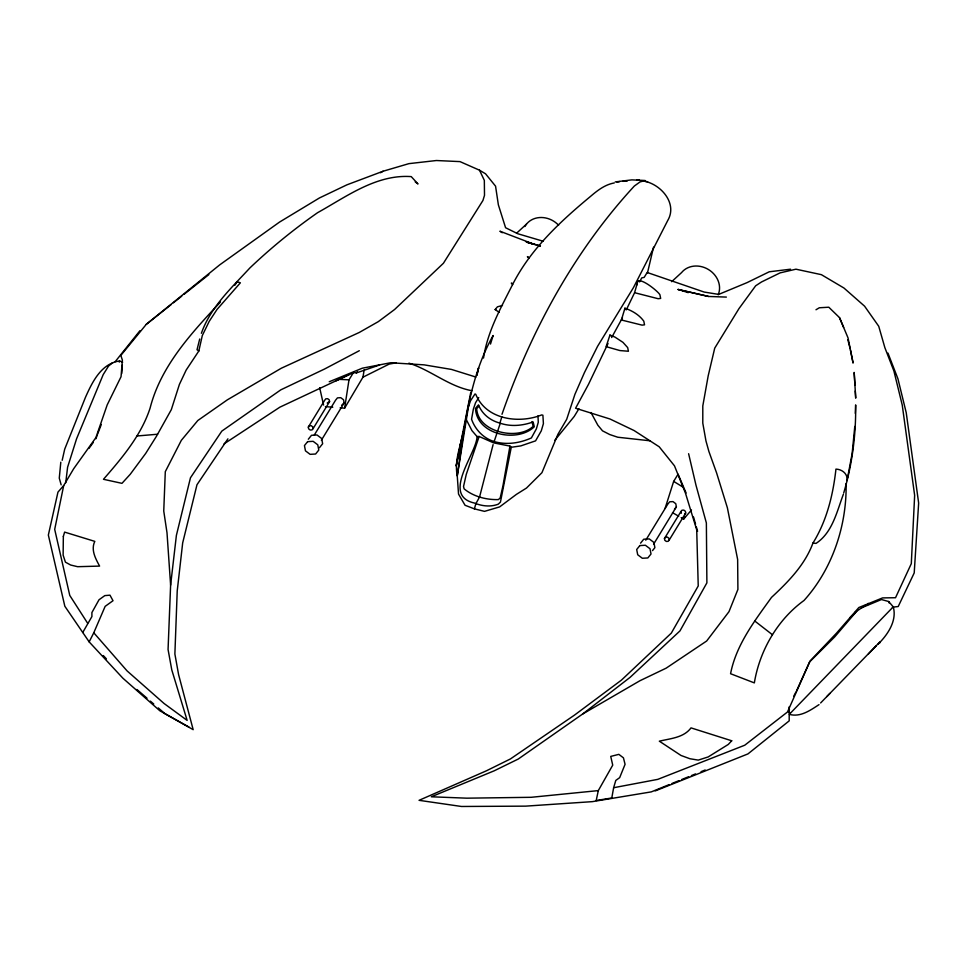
<?xml version="1.0" encoding="UTF-8"?>
<svg xmlns="http://www.w3.org/2000/svg" width="967" height="967" viewBox="0 0 967 967"><rect width="100%" height="100%" fill="white"/><g stroke="black" fill="none" stroke-linecap="round" stroke-linejoin="round"><path stroke-width="1.45" d="M789.132 706.901L789.217 720.85L747.95 753.909L655.203 790.921M121.721 373.54L122.301 365.175M854.78 426.471L852.145 453.547L847.503 478.182M855.299 413.38L855.65 404.907C856.073 434.667 852.205 464.45 843.707 492.965M359.313 350.707L324.513 369.043L280.829 389.834L221.806 431.125L190.463 477.783L176.393 535.367L170.615 585.095L168.065 649.51L171.788 669.913L187.139 720.403L164.052 703.48L127.088 670.917L93.775 632.781L105.149 606.357L113.018 600.712L109.972 595.176L104.811 595.612L99.021 599.77L91.901 612.558L91.913 616.559L82.739 632.491M609.911 335.936L609.959 335.065L606.104 346.645L619.932 350.562L628.429 351.251L627.668 347.588L622.978 342.366L614.903 337.072L609.959 335.065M60.8 462.202L59.277 478.145L61.151 484.854M624.791 309.706L624.948 308.195C632.225 310.758 639.211 314.807 643.792 321.165L644.542 324.827L642.052 325.13L621.394 319.992L624.948 308.195M613.634 787.718L611.785 797.98L596.204 800.507L598.307 790.607L612.727 765.139L610.733 756.412L618.832 754.357L623.437 757.838L625.069 764.317L619.666 777.649L615.798 780.429L613.634 787.718L657.778 779.366L744.747 745.219L787.501 711.978L810.104 660.981L836.576 633.071L858.853 607.518L882.593 597.908L895.527 597.727L911.301 563.676L914.649 495.358L902.235 405.04L893.907 371.002L884.865 347.661L878.737 326.278L864.583 306.176L843.913 287.997L821.382 274.664L795.938 269.189L780.103 272.875L761.488 281.977L755.65 285.797L738.945 308.654L714.734 348.12L708.195 375.825L702.804 405.922L702.791 423.123L705.958 440.916L708.896 451.468L716.595 472.911L727.377 507.772L737.64 559.458L737.906 589.423L728.985 611.664L706.659 641.012L666.13 668.173L639.949 680.72L582.678 713.997L518.239 759.047L494.258 770.784L431.318 796.784L466.783 798.174L531.137 797.304L598.307 790.607M340.166 407.82L344.603 408.183L349.002 379.838L353.414 372.621L356.4 372.911L379.62 364.982M490.499 344.047L493.122 335.525C468.838 378.532 464.511 428.055 457.258 475.873L458.527 494.052L465.054 505.27L474.41 508.86L484.515 511.362L499.625 506.901L516.402 494.379L526.495 488.045L541.931 472.694L557.911 434.316L566.698 419.303L574.906 394.367L584.431 372.597L597.57 346.331L633.47 287.586L667.689 220.585C677.988 203.251 660.449 183.706 643.26 180.986M509.947 446.101L502.937 485.881L500.217 497.896L498.416 499.588C486.449 499.951 473.407 496.591 464.112 488.855L463.544 486.425L466.263 474.41L479.148 436.48L493.593 442.862L509.947 446.101L511.265 447.274L520.826 445.896L535.585 440.855L541.29 430.835L543.406 423.631L542.898 415.23L541.725 414.916C518.759 424.066 485.93 419.593 475.764 394.282L474.978 393.992L470.506 400.822L468.016 407.917M344.603 408.183L362.951 377.19L364.196 369.781M220.476 301.982C191.599 332.938 160.836 365.864 150.103 408.086C141.242 435.331 121.987 458.02 103.469 479.294L121.975 483.343L130.255 474.265L145.715 453.39L156.424 436.322L171.316 409.657L179.403 384.407L186.184 370.047L198.839 350.973L202.296 335.573L209.198 321.382L217.007 309.464L240.384 282.811L237.072 281.784L234.872 285.229M511.265 447.274L500.435 502.115L498.271 504.17C490.462 507.204 481.941 506.116 474.398 503.045C440.879 495.515 476.658 453.632 477.057 436.564L471.92 430.593L466.046 419.098M483.524 358.044C487.404 331.862 500.555 308.364 512.329 285.06C530.399 249.256 560.026 221.685 590.486 196.434C597.413 190.487 605.028 184.576 614.25 182.956M543.297 241.266L517.841 233.76L505.584 227.741L498.356 204.799L495.563 186.172L485.555 173.806L479.511 170.204L459.99 161.61L436.407 160.522L408.92 163.641L383.089 171.232L346.923 184.83L319.436 197.957L279.487 222.108L219.702 264.873L146.271 324.356L120.839 355.397L122.386 360.111L121.044 376.719L107.192 404.907L95.914 437.58L73.697 468.705L63.689 485.567L54.696 529.36L69.769 595.43L87.586 623.159M62.19 460.28L64.716 449.135L85.471 397.316C92.276 382.062 101.172 363.568 119.57 360.957L122.664 362.166M464.631 426.471C461.936 442.801 453.874 459.059 457.258 475.873L470.76 392.384L456.146 466.034L461.851 441.121M476.936 375.184L478.617 367.859L476.876 375.184M636.975 284.914C635.222 272.803 657.693 290.741 659.917 294.754L660.666 298.416L658.164 298.718L634.594 292.699L626.302 309.851M647.382 273.359L653.535 247.129M459.736 446.984L463.652 431.161M634.594 292.699L637.954 280.756M493.097 444.627L479.572 496.978L475.837 503.734L474.41 508.86M119.267 362.117L119.57 360.957M843.369 494.294C836.818 511.676 832.527 532.527 816.051 543.394L812.957 543.067C804.822 565.079 788.238 581.796 771.509 597.401C754.719 620.802 736.129 644.844 730.568 673.721L754.345 682.895C759.615 650.767 777.42 619.69 804.012 600.483C832.382 569.043 846.887 525.673 846.101 483.621M500.374 422.99L494.149 441.556C506.49 445.171 519.75 443.176 531.379 437.942L536.371 428.865L538.268 422.301L538.003 415.858M499.891 423.099C490.366 420.572 482.146 414.214 478.484 404.859L475.498 408.376C476.634 434.981 517.297 443.116 534.28 426.773L533.131 421.95C522.446 425.77 510.733 426.894 499.891 423.099L501.825 416.874M665.078 508.424L673.661 481.397L678.072 474.181L686.099 492.989M95.938 438.728L97.063 435.501M501.994 414.275C531.004 330.883 574.277 251.094 634.364 186.015L640.081 181.893L642.62 181.216M97.594 434.123L101.305 424.489M201.378 333.289C210.455 307.276 231.548 287.828 249.812 268.016C271.002 247.842 293.63 229.409 317.623 212.667C346.561 196.579 376.453 174.133 411.241 176.61L417.986 183.96L415.242 181.917M199.71 339.006L197.026 349.752L198.839 350.973M854.538 613.707L855.191 612.232L866.118 604.81M789.459 709.222L788.419 711.603L790.426 713.175L893.254 606.841L888.673 601.534L881.457 599.528L861.899 607.675M796.542 690.885L809.572 661.96L834.678 636.927L856.75 611.168M622.458 317.792L611.664 337.543M227.922 438.837L196.978 484.745L182.678 542.898L177.227 590.873L174.882 654.006L178.581 674.531L193.17 729.662L159.857 710.781L122.894 678.218L89.169 641.895L93.775 632.781M793.641 696.385L795.962 691.985M812.957 543.067C826.797 520.681 833.046 495.092 835.947 469.104C842.269 469.333 847.902 473.975 847.116 480.551M639.586 281.905L641.725 277.916L644.179 277.372L647.165 272.476L704.181 292.058L718.699 294.403L747.092 282.606L769.248 271.787L790.535 269.201M308.316 427.112L324.791 400.12L325.855 398.803L327.692 398.706L329.227 399.867L329.578 401.619L313.103 428.611L312.039 429.928L310.202 430.037L308.666 428.865L308.316 427.112L309.38 425.806L311.217 425.698L312.764 426.858L313.103 428.611M314.323 434.993L335.537 400.241L337.447 397.872L340.759 397.679L343.527 399.77L344.143 402.925L321.358 440.251M608.025 343.503L588.504 384.322L575.583 408.243L610.02 419.013L634.122 430.557L659.204 446.79L674.482 465.84L685.482 493.182L696.711 529.831L698.234 585.966L671.303 633.119L621.418 680.139L574.458 715.133L510.395 758.962L486.377 770.82L419.062 800.325L461.477 806.478L525.697 806.14L592.36 801.643L651.311 791.876L669.273 784.575M578.907 408.775L574.241 416.426L554.732 440.384M645.775 540.202L667.774 504.17L669.684 501.8L672.996 501.607L675.764 503.698L676.38 506.853L653.595 544.191M664.45 538.522L680.925 511.531L681.977 510.213L683.826 510.105L685.361 511.265L685.7 513.018L669.224 540.009L668.173 541.327L666.336 541.435L664.788 540.275L664.45 538.522L665.514 537.205L667.351 537.096L668.886 538.256L669.224 540.009M681.203 517.635L683.681 519.049L685.252 516.475M478.75 397.582L475.571 402.683L473.359 409.15L471.558 419.231C475.256 429.735 483.476 438.281 494.149 441.556M88.976 448.41L93.328 442.354M356.4 372.911L357.307 371.739M115.242 361.622L139.925 330.714M329.578 401.619L327.197 403.009M308.316 439.248L311.495 435.295L317.007 434.981L321.636 438.474L322.652 443.732L319.473 447.673M344.143 402.925L341.605 405.33M640.553 543.176L643.732 539.223L649.244 538.909L653.873 542.402L654.889 547.66L652.507 550.622M674.47 509.222L676.38 506.853M684.636 514.335L685.7 513.018M478.87 406.067L476.683 408.751C478.097 432.394 517.925 440.783 533.107 426.399L532.055 421.576M499.081 312.305L495.164 309.561L497.413 306.841L502.477 305.427M878.012 644.252C887.537 634.92 897.231 620.862 893.254 606.841M683.681 519.049L691.49 509.996M63.689 485.567L57.96 492.106L48.35 535.065L64.837 606.249L89.169 641.895M790.426 713.175L789.35 714.359C800.35 717.466 810.31 710.322 819.001 704.641M876.09 645.968L868.354 654.006M850.041 617.55L855.517 612.57M826.858 696.554L829.964 693.363M516.596 233.204L526.483 224.114M671.654 281.699L681.542 272.609A21.552 18.796 31.4 0 1 708.424 269.503A21.552 18.796 31.4 0 1 718.179 294.778M112.692 362.673L108.534 366.07L103.215 374.592L76.574 438.813L67.593 467.23L65.744 482.738M146.271 324.356L171.074 304.641M173.431 302.756L181.699 296.18M184.056 294.306L208.86 274.58M582.678 713.997L630.133 677.311L679.97 630.907L706.889 582.859L706.369 522.942L695.998 485.241L688.613 453.716M224.03 443.877L279.886 407.167L353.414 372.621M815.991 309.754L819.315 307.772L828.792 307.216L839.501 317.611L843.647 327.45M380.514 172.718L383.089 171.232M362.951 377.19L389.23 364.063L396.289 362.83M336.178 380.793L348.99 374.628M820.632 702.961L879.873 641.967L879.946 642.765M329.239 381.747L362.335 368.197L390.571 362.758L424.078 364.849L451.492 369.43L475.897 377.057M672.041 783.451L678.943 780.647M681.711 779.523L688.625 776.719M691.381 775.607L695.527 773.914M701.051 771.678L705.197 769.986M617.055 182.243L619.871 181.53M615.217 181.917L631.85 179.874L645.158 180.515M528.018 256.654L527.402 256.726L528.792 258.237M511.894 283.065L511.289 283.15L512.667 284.661M495.164 309.561L495.769 309.488M892.444 607.167L898.21 606.539L914.214 572.923L918.65 503.058L906.236 412.74L897.908 378.701L887.96 353.112M137.036 435.984L157.633 434.231M622.808 181.337L627.208 181.034M477.057 436.564L479.148 436.48M708.545 296.458L678.072 289.459L708.545 296.458L726.362 297.087M338.16 379.306L349.002 379.838M325.383 406.623L332.781 407.216M650.175 440.807L617.756 437.229L609.742 434.546L602.526 430.847L597.848 425.214L590.97 412.522M471.944 390.716C449.196 386.619 430.847 370.119 408.908 363.157M638.969 180.225L636.939 179.959L639.598 180.406M642.245 180.853L647.564 181.736M540.19 246.005L527.45 242.342L540.444 245.944M526.193 241.955L534.449 244.433L499.903 231.198L502.296 232.733M678.641 289.532L688.226 292.663M188.94 727.051L165.006 713.731L158.262 707.917M672.512 512.679L678.713 516.209M673.661 481.397L683.258 487.259M754.768 621.019L772.452 634.751M136.903 689.471L147.02 698.21M150.393 701.123L153.765 704.024M103.312 655.566L106.394 658.841M479.511 170.204L484.334 180.358L484.503 195.334L482.932 200.495L443.43 263.254L394.584 309.513L378.327 321.624L359.265 332.467L281.3 368.234L227.354 399.842L197.836 420.488L181.325 440.348L165.297 471.666L163.749 511.023L167.001 532.769L170.615 585.095M839.501 317.611L848.023 337.87L853.087 363.072L850.476 350.199M888.673 601.534L889.084 602.924M693.544 517.031L695.563 524.174M696.373 527.027L697.582 531.318M847.854 339.78L850.235 348.978M319.654 387.658L323.582 405.052M680.925 511.531L681.264 513.284M868.221 603.372L868.378 604.496M854.937 385.277L854.175 372.416L855.71 398.138L855.275 390.994M524.851 226.556A21.552 18.796 31.4 0 1 558.6 225.238M63.338 536.431L63.133 555.143L65.43 562.153L70.627 565.018L77.602 566.698L99.601 566.094C95.564 558.612 90.668 549.885 94.802 541.375L64.608 532.104L63.338 536.431M307.627 441.641L304.448 445.582L305.463 450.84L310.093 454.333L315.605 454.019L318.784 450.066L317.768 444.808L313.139 441.327L307.627 441.641M639.864 545.569L636.685 549.51L637.712 554.768L642.33 558.261L647.842 557.947L651.021 553.994L650.005 548.736L645.376 545.255L639.864 545.569M731.717 740.782L728.296 744.433L708.195 756.931L698.259 760.11L689.894 758.732L680.986 755.457L659.337 741.181C670.385 738.486 683.681 737.797 691.018 727.885L731.717 740.782"/></g></svg>
